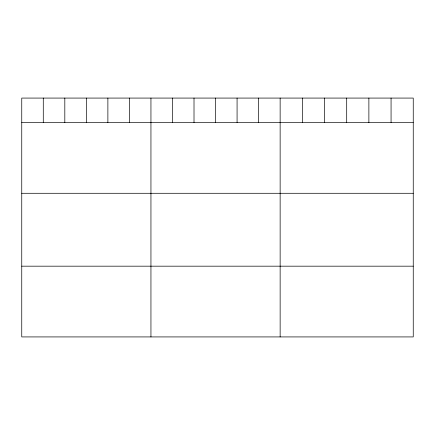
<?xml version="1.0" encoding="UTF-8"?>
<svg xmlns="http://www.w3.org/2000/svg" width="435" height="435" viewBox="0 0 435 435"><rect width="100%" height="100%" fill="white"/><g stroke="black" fill="none" stroke-linecap="round" stroke-linejoin="round"><path stroke-width="0.65" d="M413.25 122.54L413.25 336.924L21.75 336.924L21.75 98.076L413.25 98.076L413.25 122.54L21.75 122.54M21.75 193.287L413.25 193.287M21.75 266.176L413.25 266.176M391.065 98.076L391.065 122.54M368.88 98.076L368.88 122.54M346.695 98.076L346.695 122.54M324.51 98.076L324.51 122.54M302.325 98.076L302.325 122.54M280.14 98.076L280.14 336.924M258.608 98.076L258.608 122.54M237.075 98.076L237.075 122.54M215.542 98.076L215.542 122.54M194.01 98.076L194.01 122.54M172.477 98.076L172.477 122.54M150.945 98.076L150.945 336.924M129.412 98.076L129.412 122.54M107.88 98.076L107.88 122.54M86.347 98.076L86.347 122.54M64.815 98.076L64.815 122.54M43.282 98.076L43.282 122.54"/></g></svg>
